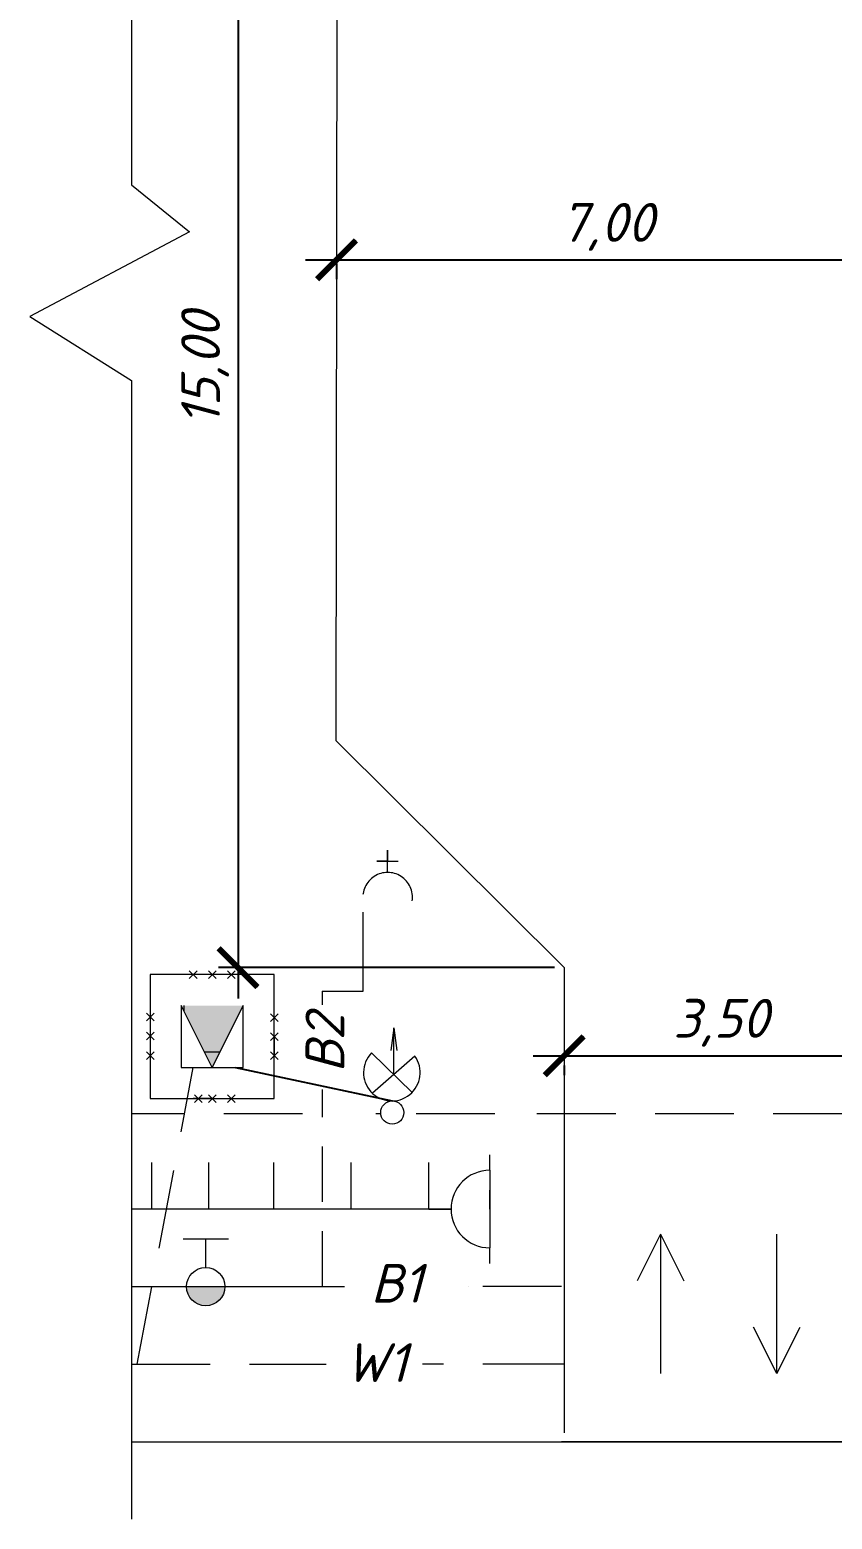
# Model space of a CAD drawing. Header units: millimetres. Extents: x 27137 to 30937, y -4667 to -569.
# Drawn here: x 28745.8 to 28797.6, y -793.5 to -697.5 of the extents above; entities that cross this region are included whole.
import ezdxf

# ---------------------------------------------------------------- set-up
doc = ezdxf.new("R2010")
doc.units = ezdxf.units.MM
doc.header["$LTSCALE"] = 0.4
doc.linetypes.add('штриховаяX2', pattern=[38.1, 25.4, -12.7])
doc.layers.add('здания', color=7, linetype='Continuous', lineweight=40)
doc.styles.add('Isocpeur', font='isocpeui.ttf', dxfattribs={"height": 2.5})
doc.styles.get("Standard").update_dxf_attribs({"font": 'isocpeui.ttf', "height": 2.5})
doc.dimstyles.new('06', dxfattribs={"dimtxt": 2.5, "dimasz": 2.5, "dimexe": 1.25, "dimexo": 0.625, "dimtad": 1, "dimdec": 0, "dimlfac": 200, "dimtxsty": 'Standard', "dimblk": 'OBLIQUE', "dimcen": 2.5, "dimdle": 2, "dimadec": 0, "dimazin": 0, "dimtfac": 1, "dimtdec": 0, "dimtmove": 0, "dimatfit": 3, "dimldrblk": 'OBLIQUE', "dimfxl": 1, "dimarcsym": 0})

# ---------------------------------------------------------------- blocks, each defined once
blk = doc.blocks.new('_Oblique')
at = {"color": 0, "linetype": 'ByBlock', "lineweight": -2}
blk.add_line((-0.5, -0.5), (0.5, 0.5), dxfattribs=at)
blk = doc.blocks.new('*D576')
at = {"color": 0, "lineweight": -2, "transparency": 16777216}
for p, q in [((28759.279, -662.966), (28759.279, -759.958)), ((28779.692, -664.966), (28758.029, -664.966)), ((28779.692, -757.958), (28758.029, -757.958))]:
    blk.add_line(p, q, dxfattribs=at)
at = {"layer": 'Defpoints', "color": 0, "transparency": 16777216}
for p in [(28780.317, -664.966), (28759.279, -757.958), (28780.317, -757.958)]:
    blk.add_point(p, dxfattribs=at)
at = {"color": 0, "lineweight": -2, "transparency": 16777216, "xscale": 2.5, "yscale": 2.5, "zscale": 2.5}
for p, rotation in [((28759.279, -664.966), 90), ((28759.279, -757.958), 270)]:
    blk.add_blockref('_Oblique', p, dxfattribs=dict(at, rotation=rotation))
at = {"color": 0, "lineweight": 15, "transparency": 16777216, "insert": (28757.154, -719.337), "char_height": 2.5, "attachment_point": 5, "rotation": 90, "style": 'Isocpeur'}
blk.add_mtext('15,00', dxfattribs=at)
blk = doc.blocks.new('*D577')
at = {"color": 0, "lineweight": -2, "transparency": 16777216}
for p, q in [((28763.633, -712.316), (28802.535, -712.316)), ((28765.633, -712.542), (28765.633, -713.566)), ((28800.535, -712.542), (28800.535, -713.566))]:
    blk.add_line(p, q, dxfattribs=at)
at = {"layer": 'Defpoints', "color": 0, "transparency": 16777216}
for p in [(28765.633, -711.917), (28800.535, -711.917), (28800.535, -712.316)]:
    blk.add_point(p, dxfattribs=at)
at = {"color": 0, "lineweight": -2, "transparency": 16777216, "xscale": 2.5, "yscale": 2.5, "zscale": 2.5, "rotation": 180}
blk.add_blockref('_Oblique', (28765.633, -712.316), dxfattribs=at)
at = {"color": 0, "lineweight": -2, "transparency": 16777216, "xscale": 2.5, "yscale": 2.5, "zscale": 2.5}
blk.add_blockref('_Oblique', (28800.535, -712.316), dxfattribs=at)
at = {"color": 0, "lineweight": 15, "transparency": 16777216, "insert": (28783.084, -710.191), "char_height": 2.5, "attachment_point": 5, "style": 'Isocpeur'}
blk.add_mtext('7,00', dxfattribs=at)
blk = doc.blocks.new('*D580')
at = {"color": 0, "lineweight": -2, "transparency": 16777216}
for p, q in [((28800.535, -763.018), (28800.535, -762.393)), ((28778.317, -763.643), (28802.535, -763.643)), ((28780.317, -764.268), (28780.317, -764.893))]:
    blk.add_line(p, q, dxfattribs=at)
at = {"layer": 'Defpoints', "color": 0, "transparency": 16777216}
for p in [(28780.317, -763.643), (28800.535, -763.643), (28800.535, -763.643)]:
    blk.add_point(p, dxfattribs=at)
at = {"color": 0, "lineweight": -2, "transparency": 16777216, "xscale": 2.5, "yscale": 2.5, "zscale": 2.5, "rotation": 180}
blk.add_blockref('_Oblique', (28780.317, -763.643), dxfattribs=at)
at = {"color": 0, "lineweight": -2, "transparency": 16777216, "xscale": 2.5, "yscale": 2.5, "zscale": 2.5}
blk.add_blockref('_Oblique', (28800.535, -763.643), dxfattribs=at)
at = {"color": 0, "lineweight": 15, "transparency": 16777216, "insert": (28790.426, -761.518), "char_height": 2.5, "attachment_point": 5, "style": 'Isocpeur'}
blk.add_mtext('3,50', dxfattribs=at)
blk = doc.blocks.new('_ArchTick')
at = {"color": 0, "linetype": 'ByBlock', "const_width": 0.15}
blk.add_lwpolyline([(-0.5, -0.5), (0.5, 0.5)], dxfattribs=at)

msp = doc.modelspace()

# ---------------------------------------------------------------- hatches: boundary and pattern name
at = {"lineweight": 15}
h = msp.add_hatch(dxfattribs=at)
h.set_pattern_fill('ANGLE', color=256)
h.set_pattern_definition([(0, (24655.6024, -2244.218), (0, 6.985), [5.08, -1.905]), (90, (24655.6024, -2244.218), (-6.985, 4e-16), [5.08, -1.905])])
h.paths.add_polyline_path([(28757.6151, -760.4083), (28759.6151, -760.4083), (28757.6151, -764.4083), (28757.6151, -762.4083)])
h.paths.add_polyline_path([(28755.6151, -760.4083), (28757.6151, -760.4083), (28757.6151, -762.4083), (28757.6151, -764.4083)])
h = msp.add_hatch(color=256, dxfattribs=at)
h.dxf.hatch_style = 1
h.paths.add_polyline_path([(28757.6151, -760.4083), (28759.6151, -760.4083), (28757.6151, -764.4083), (28757.6151, -762.4083)])
h.paths.add_polyline_path([(28755.6151, -760.4083), (28757.6151, -760.4083), (28757.6151, -762.4083), (28757.6151, -764.4083)])
msp.add_hatch(color=256, dxfattribs=at).paths.add_polyline_path([(28755.9591, -778.5295), (28757.1962, -778.5295), (28758.4334, -778.5295, -1)])

# ---------------------------------------------------------------- linework, layer by layer
for p, q in [((28752.4053, -608.6907), (28752.4072, -707.4778)), ((28752.4072, -707.4778), (28756.1556, -710.5006)), ((28756.1556, -710.5006), (28745.8438, -715.964)), ((28745.8438, -715.964), (28752.4072, -720.103)), ((28752.4056, -720.102), (28752.4056, -788.5295)), ((28761.6151, -758.4083), (28753.6151, -758.4083)), ((28753.6151, -758.4083), (28753.6151, -766.4083)), ((28756.6351, -758.1583), (28756.1351, -758.6583)), ((28756.1351, -758.1583), (28756.6351, -758.6583)), ((28757.8651, -758.1583), (28757.3651, -758.6583)), ((28757.3651, -758.1583), (28757.8651, -758.6583)), ((28759.0929, -758.1583), (28758.5929, -758.6583)), ((28758.5929, -758.1583), (28759.0929, -758.6583)), ((28761.6151, -766.4083), (28761.6151, -758.4083)), ((28780.3174, -757.9579), (28780.3174, -787.9579)), ((28755.6151, -760.4083), (28755.6151, -764.4083)), ((28757.6151, -764.4083), (28755.6151, -760.4083)), ((28757.6151, -764.4083), (28759.6151, -760.4083)), ((28759.6151, -760.4083), (28757.6151, -764.4083)), ((28759.6151, -764.4083), (28759.6151, -760.4083)), ((28753.8651, -760.8853), (28753.3651, -761.3853)), ((28753.3651, -760.8853), (28753.8651, -761.3853)), ((28753.8651, -761.3853), (28753.8651, -761.3853)), ((28761.8651, -760.9283), (28761.3651, -761.4283)), ((28761.3651, -760.9283), (28761.8651, -761.4283)), ((28761.6151, -762.4083), (28761.6151, -761.1783)), ((28761.8651, -761.4283), (28761.8651, -761.4283)), ((28753.8651, -762.1153), (28753.3651, -762.6153)), ((28753.3651, -762.1153), (28753.8651, -762.6153)), ((28753.8651, -762.6153), (28753.8651, -762.6153)), ((28761.8651, -762.1583), (28761.3651, -762.6583)), ((28761.3651, -762.1583), (28761.8651, -762.6583)), ((28761.6151, -762.4083), (28761.6151, -763.6383)), ((28753.8651, -763.3883), (28753.3651, -763.8883)), ((28753.3651, -763.3883), (28753.8651, -763.8883)), ((28761.8651, -763.3883), (28761.3651, -763.8883)), ((28761.3651, -763.3883), (28761.8651, -763.8883)), ((28761.8651, -762.6583), (28761.8651, -762.6583)), ((28753.8651, -763.8883), (28753.8651, -763.8883)), ((28755.6151, -764.4083), (28757.6151, -764.4083)), ((28757.6151, -764.4083), (28759.6151, -764.4083)), ((28753.6151, -766.4083), (28761.6151, -766.4083)), ((28757.6151, -766.4083), (28756.3851, -766.4083)), ((28756.9648, -766.1583), (28756.4648, -766.6583)), ((28756.4648, -766.1583), (28756.9648, -766.6583)), ((28757.8651, -766.1583), (28757.3651, -766.6583)), ((28757.3651, -766.1583), (28757.8651, -766.6583)), ((28759.0929, -766.1583), (28758.5929, -766.6583)), ((28758.5929, -766.1583), (28759.0929, -766.6583)), ((28775.5196, -771.0295), (28775.5196, -770.0295)), ((28775.5196, -771.0295), (28775.5196, -770.0295)), ((28753.7236, -773.5295), (28753.7236, -770.5295)), ((28753.7236, -773.5295), (28753.7236, -770.5295)), ((28757.4056, -773.5295), (28757.4056, -770.5295)), ((28757.4056, -773.5295), (28757.4056, -770.5295)), ((28761.5834, -773.5295), (28761.5834, -770.5295)), ((28761.5834, -773.5295), (28761.5834, -770.5295)), ((28766.5834, -773.5295), (28766.5834, -770.5295)), ((28766.5834, -773.5295), (28766.5834, -770.5295)), ((28766.5834, -773.5295), (28766.5834, -770.5295)), ((28766.5834, -773.5295), (28766.5834, -770.5295)), ((28771.5834, -773.5295), (28771.5834, -770.5295)), ((28771.5834, -773.5295), (28771.5834, -770.5295)), ((28771.5834, -773.5295), (28771.5834, -770.5295)), ((28775.5196, -771.0295), (28775.5196, -776.0295)), ((28775.5196, -771.0295), (28775.5196, -776.0295)), ((28775.5196, -773.5295), (28775.5196, -772.3021)), ((28773.0196, -773.5295), (28752.4056, -773.5295)), ((28771.5834, -773.5295), (28773.0196, -773.5295)), ((28775.5196, -773.5295), (28775.5196, -774.2698)), ((28757.2018, -775.4606), (28755.7441, -775.4606)), ((28757.2018, -777.2917), (28757.2018, -775.4606)), ((28758.6596, -775.4606), (28757.2018, -775.4606)), ((28775.5196, -777.0295), (28775.5196, -776.0295)), ((28775.5196, -777.0295), (28775.5196, -776.0295)), ((28786.5328, -775.1495), (28785.0328, -778.1495)), ((28786.5328, -775.1495), (28786.5328, -784.1414)), ((28786.5328, -775.1495), (28786.5328, -780.1495)), ((28786.5328, -775.1495), (28786.5328, -778.1495)), ((28786.5328, -775.1495), (28788.0328, -778.1495)), ((28794.0346, -784.1414), (28794.0346, -775.1495)), ((28752.4056, -778.5295), (28766.1533, -778.5295)), ((28766.1533, -778.5295), (28766.1533, -778.5295)), ((28774.1533, -778.5295), (28774.1533, -778.5295)), ((28780.3174, -778.5295), (28780.3174, -778.5295)), ((28794.0346, -784.1414), (28792.5346, -781.1414)), ((28794.0346, -784.1414), (28795.5346, -781.1414)), ((28752.4056, -788.5295), (28958.4654, -788.5295)), ((28752.4056, -788.5295), (28780.1533, -788.5295)), ((28752.4056, -788.5295), (28780.1533, -788.5295)), ((28752.4056, -788.5295), (28752.4056, -793.5295)), ((28780.1533, -788.5295), (28810.1533, -788.5295)), ((28780.1533, -788.5295), (28810.1533, -788.5295)), ((28810.1533, -788.5295), (28780.1533, -788.5295)), ((28810.1533, -788.5295), (28780.1533, -788.5295)), ((28810.1533, -788.5295), (28795.1533, -788.5295)), ((28810.1533, -788.5295), (28795.1533, -788.5295)), ((28795.1533, -788.5295), (28802.6533, -788.5295))]:
    msp.add_line(p, q, dxfattribs=at)
at = {"lineweight": 15, "ltscale": 0.5}
for p, q in [((28765.6696, -679.6287), (28765.598, -743.3132)), ((28780.3174, -757.9579), (28765.598, -743.3132)), ((28769.3285, -761.8409), (28769.137, -763.3072)), ((28769.3285, -764.8519), (28769.3285, -761.8409)), ((28769.3285, -761.8409), (28769.5226, -763.3108)), ((28767.8937, -763.454), (28770.511, -766.004)), ((28770.6852, -763.6616), (28767.9511, -766.0603))]:
    msp.add_line(p, q, dxfattribs=at)
at = {"linetype": 'штриховаяX2', "lineweight": 15, "ltscale": 0.5}
for p, q in [((28768.9326, -751.1025), (28768.2345, -751.1025)), ((28768.2345, -751.1025), (28768.9326, -751.1025)), ((28768.9326, -751.8196), (28768.9326, -750.3855)), ((28768.9326, -750.3855), (28768.9326, -751.1025)), ((28768.9326, -751.1025), (28769.615, -751.1025)), ((28767.3445, -759.467), (28767.3445, -753.6467)), ((28764.7088, -759.467), (28767.3445, -759.467)), ((28764.7088, -759.467), (28764.7088, -760.3603)), ((28752.771, -783.5295), (28756.3851, -764.4083)), ((28764.7088, -765.8212), (28764.7088, -767.6078)), ((28763.447, -767.3957), (28752.4056, -767.3957)), ((28768.4877, -767.3957), (28768.1664, -767.3957)), ((28775.857, -767.3957), (28769.9735, -767.3957)), ((28821.7457, -767.3957), (28777.0895, -767.3957)), ((28764.7088, -769.4954), (28764.7088, -773.0687)), ((28764.7088, -774.9562), (28764.7088, -778.5295)), ((28764.7088, -774.9562), (28764.7088, -778.5295)), ((28780.1533, -778.5295), (28774.1533, -778.5295)), ((28752.4056, -783.5295), (28764.9644, -783.5295)), ((28780.1533, -783.5295), (28771.1755, -783.5295)), ((28780.3174, -783.5295), (28775.1533, -783.5295))]:
    msp.add_line(p, q, dxfattribs=at)
at = {"ltscale": 0.5}
msp.add_line((28759.1098, -764.4083), (28769.2306, -766.5555), dxfattribs=at)
at = {"lineweight": 15}
for centre, radius in [((28769.2306, -767.3041), 0.7486), ((28757.1962, -778.5295), 1.2372)]:
    msp.add_circle(centre, radius, dxfattribs=at)
at = {"linetype": 'штриховаяX2', "lineweight": 15, "ltscale": 0.5}
msp.add_arc((28768.9326, -753.4234), 1.6038, 351.866392, 188.005002, dxfattribs=at)
at = {"lineweight": 15, "ltscale": 0.5}
msp.add_arc((28769.2024, -764.729), 1.8271, 135.74633, 35.748105, dxfattribs=at)
at = {"lineweight": 15}
msp.add_arc((28775.5196, -773.5295), 2.5, 90, 270, dxfattribs=at)

# ---------------------------------------------------------------- block references
at = {"layer": 'здания', "color": 7, "lineweight": 20, "xscale": 2.5, "yscale": 2.5, "zscale": 2.5}
for p, rotation in [((28765.6329, -712.3166), 180), ((28759.2795, -757.9579), 270), ((28780.3174, -763.6428), 180)]:
    msp.add_blockref('_ArchTick', p, dxfattribs=dict(at, rotation=rotation))

# ---------------------------------------------------------------- texts
at = {"linetype": 'штриховаяX2', "lineweight": 15, "insert": (28763.6298, -760.9391), "char_height": 2.5, "attachment_point": 3, "rotation": 90, "style": 'Isocpeur'}
msp.add_mtext_dynamic_manual_height_columns('В2', width=5.498522, gutter_width=12.5, heights=[0], dxfattribs=at)
at = {"linetype": 'штриховаяX2', "lineweight": 15, "char_height": 2.5, "attachment_point": 3, "style": 'Isocpeur'}
for s, insert in [('В1', (28771.1732, -777.0636)), ('W1', (28770.2004, -782.1789))]:
    msp.add_mtext_dynamic_manual_height_columns(s, width=5.498522, gutter_width=12.5, heights=[0], dxfattribs=dict(at, insert=insert))

# ---------------------------------------------------------------- dimensions: what is measured, and where the dimension line sits
at = {"lineweight": 15}
dim = msp.add_linear_dim(base=(28759.2795, -757.9579), p1=(28780.3174, -664.9657), p2=(28780.3174, -757.9579), angle=90, text='15,00', dimstyle='06', override={"dimtxsty": 'Isocpeur'}, dxfattribs=at)
dim.commit()
dim.dimension.update_dxf_attribs({"geometry": '*D576', "text_midpoint": (28759.2795, -719.3369), "dimtype": 160})
for p1, p2, distance, text, picture, middle in [((28765.6333, -711.9174), (28800.535, -711.9174), -0.3987, '7,00', '*D577', (28783.0841, -710.1911)), ((28780.3174, -763.6428), (28800.535, -763.6428), 0, '3,50', '*D580', (28790.4262, -761.5178))]:
    dim = msp.add_aligned_dim(p1=p1, p2=p2, distance=distance, text=text, dimstyle='06', override={"dimtxsty": 'Isocpeur'}, dxfattribs=at)
    dim.commit()
    dim.dimension.update_dxf_attribs({"geometry": picture, "text_midpoint": middle})

doc.saveas('drawing.dxf')
